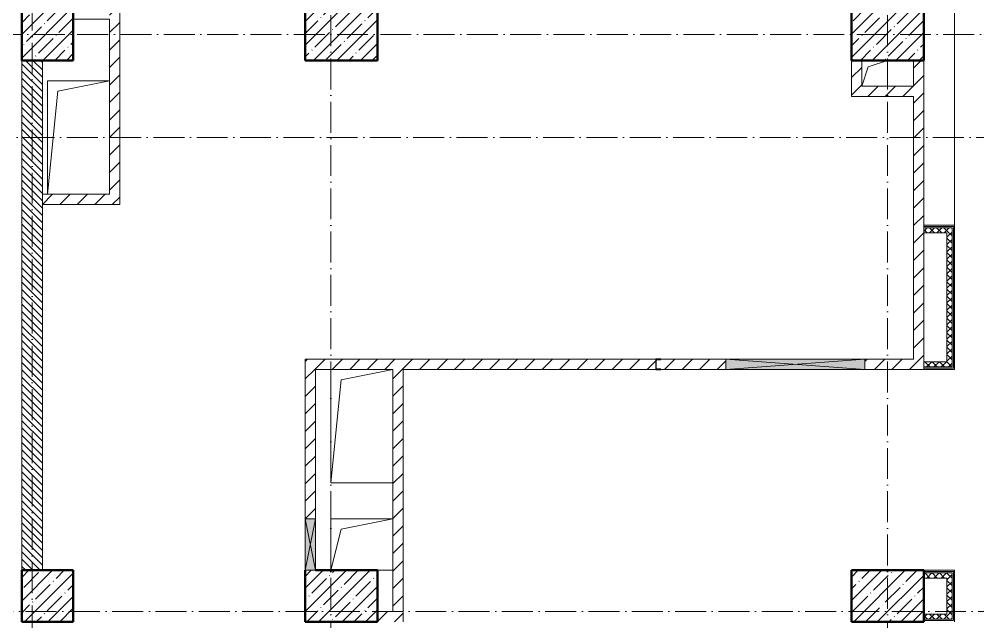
# Model space of a CAD drawing. Header units: millimetres. Extents: x -136833 to 49383, y -8033 to 344618.
# Drawn here: x -56709 to -47409, y 315678 to 321528 of the extents above; entities that cross this region are included whole.
import ezdxf

# ---------------------------------------------------------------- set-up
doc = ezdxf.new("R2010")
doc.units = ezdxf.units.MM
doc.linetypes.add('50_200_ШТРИХ_1Т_ш5_п1_п1_', pattern=[700, 500, -100, 0, -100])
for name, color, linetype, lineweight in [('A-DETL-GENF-OTLN', 7, 'Continuous', 9), ('A-FLOR-____-OTLN', 7, 'Continuous', 9), ('A-GENM-____-MCUT', 7, 'Continuous', 25), ('A-GENM-____-OTLN', 7, 'Continuous', 9), ('A-GENM-____-OTLN-1', 7, 'Continuous', 25), ('A-GLAZ-____-OTLN', 7, 'Continuous', 9), ('A-WALL-____-MCUT', 7, 'Continuous', 13), ('A-WALL-____-MCUT-1', 7, 'Continuous', 9), ('A-WALL-____-PATT-1', 7, 'Continuous', 9), ('A-WALL-FNSH-MCUT-1', 7, 'Continuous', 9), ('I-WALL-____-OTLN', 7, 'Continuous', 9), ('S-COLS-____-MCUT', 7, 'Continuous', 50), ('S-COLS-____-OTLN', 7, 'Continuous', 9), ('S-GRID-____-OTLN-1', 7, '50_200_ШТРИХ_1Т_ш5_п1_п1_', 9)]:
    doc.layers.add(name, color=color, linetype=linetype, lineweight=lineweight)
doc.layers.add('A-WALL-____-PATT-3', color=9, linetype='Continuous', lineweight=9, true_color=0x808080)
pattern_1 = [(45, (-131434.41, 245796.49), (-84.85281, 84.85281), [])]
pattern_2 = [(45, (-131434.413, 245796.486), (-35.35534, 35.35534), []), (135, (-131434.413, 245796.486), (-35.35534, -35.35534), [])]

# ---------------------------------------------------------------- blocks, each defined once
blk = doc.blocks.new('BSC_Колонна _Прямоугольная - 500х500-V93-АР1_План отверстий 2 этажа в осях 1-64_Ю-ЯЯ')
at = {"layer": 'S-COLS-____-OTLN'}
h = blk.add_hatch(dxfattribs=at)
h.set_pattern_fill('FP_106', color=256, style=0, pattern_type=2)
h.set_pattern_definition([(45, (-75000, -75581.04), (-114.04925, 114.04925), []), (45, (-74885.95, -75581.04), (-114.04925, 114.04925), [201.613, -40.323, 3.353, -36.97])])
h.paths.add_polyline_path([(-250, -250), (250, -250), (250, 250), (-250, 250)], flags=0)
at = {"layer": 'S-COLS-____-MCUT'}
for p, q in [((250, 250), (-250, 250)), ((-250, 250), (-250, -250)), ((250, -250), (250, 250)), ((-250, -250), (250, -250))]:
    blk.add_line(p, q, dxfattribs=at)
blk = doc.blocks.new('BSC_Колонна _Прямоугольная - 500х500-V94-АР1_План отверстий 2 этажа в осях 1-64_Ю-ЯЯ')
at = {"layer": 'S-COLS-____-OTLN'}
h = blk.add_hatch(dxfattribs=at)
h.set_pattern_fill('FP_107', color=256, style=0, pattern_type=2)
h.set_pattern_definition([(45, (-75000, -70131.04), (-114.04925, 114.04925), []), (45, (-74885.95, -70131.04), (-114.04925, 114.04925), [201.613, -40.323, 3.353, -36.97])])
h.paths.add_polyline_path([(-250, -250), (250, -250), (250, 250), (-250, 250), (-250, 8.8)], flags=0)
at = {"layer": 'S-COLS-____-MCUT'}
for p, q in [((250, 250), (-250, 250)), ((-250, 250), (-250, -250)), ((250, -250), (250, 250)), ((-250, -250), (250, -250))]:
    blk.add_line(p, q, dxfattribs=at)
blk = doc.blocks.new('BSC_Колонна _Прямоугольная - 500х700-V132-АР1_План отверстий 2 этажа в осях 1-64_Ю-ЯЯ')
at = {"layer": 'S-COLS-____-OTLN'}
h = blk.add_hatch(dxfattribs=at)
h.set_pattern_fill('FP_145', color=256, style=0, pattern_type=2)
h.set_pattern_definition([(315, (-70131.04, 77850), (114.04925, 114.04925), []), (315, (-70131.04, 77735.95), (114.04925, 114.04925), [201.613, -40.323, 3.353, -36.97])])
h.paths.add_polyline_path([(-250, 350), (-250, -350), (250, -350), (250, 350), (8.8, 350)], flags=0)
at = {"layer": 'S-COLS-____-MCUT'}
for p, q in [((250, 350), (-250, 350)), ((-250, 350), (-250, -350)), ((250, -350), (250, 250)), ((-250, -350), (250, -350))]:
    blk.add_line(p, q, dxfattribs=at)
blk = doc.blocks.new('BSC_Колонна _Прямоугольная - 500х700-V133-АР1_План отверстий 2 этажа в осях 1-64_Ю-ЯЯ')
at = {"layer": 'S-COLS-____-OTLN'}
h = blk.add_hatch(dxfattribs=at)
h.set_pattern_fill('FP_146', color=256, style=0, pattern_type=2)
h.set_pattern_definition([(315, (-70131.04, 83150), (114.04925, 114.04925), []), (315, (-70131.04, 83035.95), (114.04925, 114.04925), [201.613, -40.323, 3.353, -36.97])])
h.paths.add_polyline_path([(-250, 350), (-250, -350), (250, -350), (250, 350), (8.8, 350)], flags=0)
at = {"layer": 'S-COLS-____-MCUT'}
for p, q in [((250, 350), (-250, 350)), ((-250, 350), (-250, -350)), ((250, -350), (250, 350)), ((-250, -350), (250, -350))]:
    blk.add_line(p, q, dxfattribs=at)
blk = doc.blocks.new('BSC_Колонна _Прямоугольная - 500х700-V135-АР1_План отверстий 2 этажа в осях 1-64_Ю-ЯЯ')
at = {"layer": 'S-COLS-____-OTLN'}
h = blk.add_hatch(dxfattribs=at)
h.set_pattern_fill('FP_148', color=256, style=0, pattern_type=2)
h.set_pattern_definition([(315, (-75581.04, 77850), (114.04925, 114.04925), []), (315, (-75581.04, 77735.95), (114.04925, 114.04925), [201.613, -40.323, 3.353, -36.97])])
h.paths.add_polyline_path([(-250, 350), (-250, -350), (250, -350), (250, 350)], flags=0)
at = {"layer": 'S-COLS-____-MCUT'}
for p, q in [((250, 350), (-250, 350)), ((-250, 350), (-250, -350)), ((250, -350), (250, 350)), ((-250, -350), (250, -350))]:
    blk.add_line(p, q, dxfattribs=at)
blk = doc.blocks.new('BSC_Колонна _Прямоугольная - 500х700-V136-АР1_План отверстий 2 этажа в осях 1-64_Ю-ЯЯ')
at = {"layer": 'S-COLS-____-OTLN'}
h = blk.add_hatch(dxfattribs=at)
h.set_pattern_fill('FP_149', color=256, style=0, pattern_type=2)
h.set_pattern_definition([(315, (-75581.04, 83150), (114.04925, 114.04925), []), (315, (-75581.04, 83035.95), (114.04925, 114.04925), [201.613, -40.323, 3.353, -36.97])])
h.paths.add_polyline_path([(-250, 350), (-250, -350), (250, -350), (250, 350)], flags=0)
at = {"layer": 'S-COLS-____-MCUT'}
for p, q in [((250, 350), (-250, 350)), ((-250, 350), (-250, -350)), ((250, -350), (250, 350)), ((-250, -350), (250, -350))]:
    blk.add_line(p, q, dxfattribs=at)
blk = doc.blocks.new('154_Фахверк_СКБ_Швеллер - Тип_100_3960-28318856-АР1_План отверстий 2 этажа в осях 1-64_Ю-ЯЯ')
at = {"layer": 'A-GENM-____-MCUT'}
for p, q in [((175, 50), (125, 50)), ((125, 50), (125, -50)), ((128, 47), (175, 47)), ((128, -47), (128, 47)), ((175, 47), (175, 50)), ((125, -50), (175, -50)), ((175, -47), (128, -47)), ((175, -50), (175, -47))]:
    blk.add_line(p, q, dxfattribs=at)
blk = doc.blocks.new('AR_Отверстие прямоугольное _в плите_ - AR_Отверстие прямоугольное _в плите_-30552653-АР1_План отверстий 2 этажа в осях 1-64_Ю-ЯЯ')
at = {"layer": 'A-GENM-____-OTLN'}
for p, q in [((300, 250), (-300, 250)), ((-300, 250), (-300, -250)), ((-200, 150), (300, 250)), ((-300, -250), (-200, 150)), ((150, -250), (300, -250))]:
    blk.add_line(p, q, dxfattribs=at)
blk = doc.blocks.new('AR_Отверстие прямоугольное _в плите_ - AR_Отверстие прямоугольное _в плите_-V181-АР1_План отверстий 2 этажа в осях 1-64_Ю-ЯЯ')
at = {"layer": 'A-GENM-____-OTLN'}
for p, q in [((-300, 550), (-300, -550)), ((-200, 450), (300, 550)), ((-300, -550), (-200, 450)), ((-300, -550), (300, -550))]:
    blk.add_line(p, q, dxfattribs=at)
blk = doc.blocks.new('AR_Отверстие прямоугольное _в плите_ - AR_Отверстие прямоугольное _в плите_-V182-АР1_План отверстий 2 этажа в осях 1-64_Ю-ЯЯ')
at = {"layer": 'A-GENM-____-OTLN'}
for p, q in [((-62.5, 62.5), (125, 125)), ((125, -125), (125, 125)), ((-125, -125), (-62.5, 62.5))]:
    blk.add_line(p, q, dxfattribs=at)
blk = doc.blocks.new('AR_Отверстие прямоугольное _в плите_ - AR_Отверстие прямоугольное _в плите_-V198-АР1_План отверстий 2 этажа в осях 1-64_Ю-ЯЯ')
at = {"layer": 'A-GENM-____-OTLN'}
for p, q in [((300, 550), (-300, 550)), ((-300, 550), (-300, -550)), ((-200, 450), (300, 550)), ((-300, -550), (-200, 450))]:
    blk.add_line(p, q, dxfattribs=at)
blk = doc.blocks.new('AR_Отверстие прямоугольное _в стене__БезПР - AR_Отверстие прямоугольное _в стене__БезПР-36789012-АР1_План отверстий 2 этажа в осях 1-64_Ю-ЯЯ')
at = {"layer": 'A-GLAZ-____-OTLN'}
blk.add_hatch(color=256, dxfattribs=at).paths.add_polyline_path([(675, 50), (-675, 50), (-675, -50), (675, -50)], flags=0)
at = {"layer": 'A-DETL-GENF-OTLN'}
for p, q in [((-675, -50), (-675, 50)), ((-675, 50), (675, 50)), ((675, 50), (-675, -50)), ((-675, 50), (675, -50)), ((675, 50), (-675, 50)), ((-675, 50), (-675, -50)), ((675, 50), (675, -50)), ((675, -50), (675, 50)), ((675, -50), (-675, -50)), ((-675, -50), (675, -50))]:
    blk.add_line(p, q, dxfattribs=at)
at = {"layer": 'A-GLAZ-____-OTLN'}
blk.add_line((675, 50), (-675, 50), dxfattribs=at)
blk = doc.blocks.new('AR_Отверстие прямоугольное _в стене__БезПР - AR_Отверстие прямоугольное _в стене__БезПР-36427725-АР1_План отверстий 2 этажа в осях 1-64_Ю-ЯЯ')
at = {"layer": 'A-GLAZ-____-OTLN'}
blk.add_hatch(color=256, dxfattribs=at).paths.add_polyline_path([(-250, 50), (-250, -50), (250, -50), (250, 50)], flags=0)
at = {"layer": 'A-DETL-GENF-OTLN'}
for p, q in [((-250, -50), (-250, 50)), ((-250, 50), (250, 50)), ((250, 50), (-250, -50)), ((-250, 50), (250, -50)), ((250, 50), (-250, 50)), ((-250, 50), (-250, -50)), ((250, 50), (250, -50)), ((250, -50), (250, 50)), ((250, -50), (-250, -50)), ((-250, -50), (250, -50))]:
    blk.add_line(p, q, dxfattribs=at)
at = {"layer": 'A-GLAZ-____-OTLN'}
blk.add_line((250, 50), (-250, 50), dxfattribs=at)
blk = doc.blocks.new('3эт')
at = {"layer": 'S-GRID-____-OTLN-1', "color": 251, "ltscale": 0.6, "true_color": 0x636466}
for p, q in [((361520.7, 4029.4), (361520.7, -46882.4)), ((366920.7, 4029.4), (366920.7, -46882.4)), ((358620.7, 3761.2), (358620.7, -46882.4)), ((333012.7, -11282.4), (387845.1, -11282.4)), ((318208.2, -12282.4), (387845.1, -12282.4)), ((387845.1, -16882.4), (333012.7, -16882.4))]:
    blk.add_line(p, q, dxfattribs=at)

msp = doc.modelspace()

# ---------------------------------------------------------------- hatches: boundary and pattern name
at = {"layer": 'A-WALL-____-PATT-1'}
h = msp.add_hatch(dxfattribs=at)
h.set_pattern_fill('FP_4', color=256, style=0, pattern_type=2)
h.set_pattern_definition(pattern_1)
h.paths.add_polyline_path([(-55834.4, 319727.5), (-55734.4, 319727.5), (-55734.4, 321627.5), (-55834.4, 321627.5), (-55834.4, 319827.5)], flags=0)
h = msp.add_hatch(dxfattribs=at)
h.set_pattern_fill('FP_6', color=256, style=0, pattern_type=2)
h.set_pattern_definition([(135, (-131434.413, 245796.486), (-35.35534, -35.35534), [])])
h.paths.add_polyline_path([(-56484.4, 316177.5), (-56484.4, 321127.5), (-56684.4, 321127.5), (-56684.4, 316177.5)], flags=0)
h = msp.add_hatch(dxfattribs=at)
h.set_pattern_fill('FP_4', color=256, style=0, pattern_type=2)
h.set_pattern_definition(pattern_1)
h.paths.add_polyline_path([(-48534.4, 320877.5), (-48534.4, 321127.5), (-48634.4, 321127.5), (-48634.4, 320877.5)], flags=0)
h = msp.add_hatch(dxfattribs=at)
h.set_pattern_fill('FP_4', color=256, style=0, pattern_type=2)
h.set_pattern_definition(pattern_1)
h.paths.add_polyline_path([(-48034.4, 318127.5), (-47934.4, 318127.5), (-47934.4, 321127.5), (-48034.4, 321127.5), (-48034.4, 318227.5)], flags=0)
h = msp.add_hatch(dxfattribs=at)
h.set_pattern_fill('FP_4', color=256, style=0, pattern_type=2)
h.set_pattern_definition(pattern_1)
h.paths.add_polyline_path([(-48034.4, 320777.5), (-48034.4, 320877.5), (-48634.4, 320877.5), (-48634.4, 320777.5), (-48377.1, 320777.5)], flags=0)
h = msp.add_hatch(dxfattribs=at)
h.set_pattern_fill('FP_4', color=256, style=0, pattern_type=2)
h.set_pattern_definition(pattern_1)
h.paths.add_polyline_path([(-55834.4, 319727.5), (-55834.4, 319827.5), (-56484.4, 319827.5), (-56484.4, 319727.5)], flags=0)
h = msp.add_hatch(dxfattribs=at)
h.set_pattern_fill('FP_4', color=256, style=0, pattern_type=2)
h.set_pattern_definition(pattern_1)
h.paths.add_polyline_path([(-48034.4, 318127.5), (-48034.4, 318227.5), (-48504.4, 318227.5), (-48504.4, 318127.5), (-48377.1, 318127.5)], flags=0)
h.paths.add_polyline_path([(-53934.4, 318127.5), (-50534.4, 318127.5), (-50534.4, 318227.5), (-53934.4, 318227.5)], flags=0)
h.paths.add_polyline_path([(-49854.4, 318127.5), (-49854.4, 318227.5), (-50484.4, 318227.5), (-50484.4, 318224.5), (-50531.4, 318224.5), (-50531.4, 318130.5), (-50484.4, 318130.5), (-50484.4, 318127.5), (-50144.6, 318127.5)], flags=0)
h = msp.add_hatch(dxfattribs=at)
h.set_pattern_fill('FP_4', color=256, style=0, pattern_type=2)
h.set_pattern_definition(pattern_1)
h.paths.add_polyline_path([(-53934.4, 316677.5), (-53834.4, 316677.5), (-53834.4, 318127.5), (-53934.4, 318127.5)], flags=0)
h = msp.add_hatch(dxfattribs=at)
h.set_pattern_fill('FP_4', color=256, style=0, pattern_type=2)
h.set_pattern_definition(pattern_1)
h.paths.add_polyline_path([(-52984.4, 315677.5), (-52984.4, 318127.5), (-53084.4, 318127.5), (-53084.4, 315677.5)], flags=0)
h = msp.add_hatch(dxfattribs=at)
h.set_pattern_fill('FP_4', color=256, style=0, pattern_type=2)
h.set_pattern_definition(pattern_1)
h.paths.add_polyline_path([(-53084.4, 315677.5), (-53084.4, 315777.5), (-53234.4, 315777.5), (-53234.4, 315677.5)], flags=0)
at = {"layer": 'A-WALL-____-PATT-3'}
h = msp.add_hatch(dxfattribs=at)
h.set_pattern_fill('FP_7', color=256, style=0, pattern_type=2)
h.set_pattern_definition(pattern_2)
h.paths.add_polyline_path([(-47659.4, 318202.5), (-47659.4, 319502.5), (-47709.4, 319502.5), (-47709.4, 318202.5)], flags=0)
h.paths.add_polyline_path([(-47709.4, 322502.5), (-47659.4, 322502.5), (-47659.4, 323852.5), (-47709.4, 323852.5), (-47709.4, 322552.5)], flags=0)
h.paths.add_polyline_path([(-47659.4, 326852.5), (-47659.4, 328202.5), (-47709.4, 328202.5), (-47709.4, 326852.5)], flags=0)
h = msp.add_hatch(dxfattribs=at)
h.set_pattern_fill('FP_7', color=256, style=0, pattern_type=2)
h.set_pattern_definition(pattern_2)
h.paths.add_polyline_path([(-47709.4, 319452.5), (-47709.4, 319502.5), (-47934.4, 319502.5), (-47934.4, 319452.5)], flags=0)
h = msp.add_hatch(dxfattribs=at)
h.set_pattern_fill('FP_7', color=256, style=0, pattern_type=2)
h.set_pattern_definition(pattern_2)
h.paths.add_polyline_path([(-47659.4, 318152.5), (-47659.4, 318202.5), (-47934.4, 318202.5), (-47934.4, 318152.5)], flags=0)
h = msp.add_hatch(dxfattribs=at)
h.set_pattern_fill('FP_7', color=256, style=0, pattern_type=2)
h.set_pattern_definition(pattern_2)
h.paths.add_polyline_path([(-47709.4, 316102.5), (-47709.4, 316152.5), (-47934.4, 316152.5), (-47934.4, 316102.5)], flags=0)
h = msp.add_hatch(dxfattribs=at)
h.set_pattern_fill('FP_7', color=256, style=0, pattern_type=2)
h.set_pattern_definition(pattern_2)
h.paths.add_polyline_path([(-47709.4, 315752.5), (-47659.4, 315752.5), (-47659.4, 316152.5), (-47709.4, 316152.5), (-47709.4, 315936.4)], flags=0)
h = msp.add_hatch(dxfattribs=at)
h.set_pattern_fill('FP_7', color=256, style=0, pattern_type=2)
h.set_pattern_definition(pattern_2)
h.paths.add_polyline_path([(-47659.4, 315702.5), (-47659.4, 315752.5), (-47934.4, 315752.5), (-47934.4, 315702.5)], flags=0)

# ---------------------------------------------------------------- linework, layer by layer
at = {"layer": 'A-FLOR-____-OTLN'}
for p, q in [((-47635.4, 319527.5), (-47635.4, 322477.5)), ((-48284.4, 321127.5), (-48284.4, 320877.5)), ((-56434.4, 320927.5), (-55834.4, 320927.5)), ((-56434.4, 319827.5), (-56434.4, 320927.5)), ((-53684.4, 317027.5), (-53684.4, 318127.5)), ((-53084.4, 317027.5), (-53684.4, 317027.5)), ((-53684.4, 316677.5), (-53084.4, 316677.5)), ((-53684.4, 316177.5), (-53684.4, 316677.5)), ((-53084.4, 316177.5), (-53234.4, 316177.5))]:
    msp.add_line(p, q, dxfattribs=at)
at = {"layer": 'A-WALL-____-MCUT'}
for p, q in [((-56684.4, 321127.5), (-56684.4, 316177.5)), ((-56484.4, 316177.5), (-56484.4, 321127.5)), ((-47934.4, 319502.5), (-47934.4, 319452.5)), ((-47659.4, 319502.5), (-47934.4, 319502.5)), ((-47659.4, 319502.5), (-47659.4, 318152.5)), ((-47934.4, 319452.5), (-47709.4, 319452.5)), ((-47709.4, 319452.5), (-47709.4, 318202.5)), ((-47709.4, 318202.5), (-47934.4, 318202.5)), ((-47934.4, 318202.5), (-47934.4, 318152.5)), ((-47659.4, 318152.5), (-47934.4, 318152.5)), ((-47659.4, 316152.5), (-47934.4, 316152.5)), ((-47659.4, 316152.5), (-47659.4, 315702.5)), ((-47934.4, 316102.5), (-47709.4, 316102.5)), ((-47709.4, 316102.5), (-47709.4, 315752.5)), ((-47709.4, 315752.5), (-47934.4, 315752.5)), ((-47659.4, 315702.5), (-47934.4, 315702.5))]:
    msp.add_line(p, q, dxfattribs=at)
at = {"layer": 'A-WALL-____-MCUT-1'}
for p, q in [((-47646.9, 319515), (-47934.4, 319515)), ((-47646.9, 319515), (-47646.9, 318140)), ((-47646.9, 318140), (-47934.4, 318140)), ((-47646.9, 316165), (-47934.4, 316165)), ((-47646.9, 316165), (-47646.9, 315690)), ((-47646.9, 315690), (-47934.4, 315690))]:
    msp.add_line(p, q, dxfattribs=at)
at = {"layer": 'A-WALL-FNSH-MCUT-1'}
for p, q in [((-55734.4, 319727.5), (-55734.4, 321627.5)), ((-56184.4, 321527.5), (-55834.4, 321527.5)), ((-55834.4, 321527.5), (-55834.4, 319827.5)), ((-48634.4, 321127.5), (-48634.4, 320777.5)), ((-48534.4, 320877.5), (-48534.4, 321127.5)), ((-48034.4, 321127.5), (-48034.4, 320877.5)), ((-47934.4, 318202.5), (-47934.4, 321127.5)), ((-48034.4, 320877.5), (-48534.4, 320877.5)), ((-48634.4, 320777.5), (-48034.4, 320777.5)), ((-48034.4, 320777.5), (-48034.4, 318227.5)), ((-55834.4, 319827.5), (-56484.4, 319827.5)), ((-56484.4, 319727.5), (-55734.4, 319727.5)), ((-47634.4, 319527.5), (-47934.4, 319527.5)), ((-47634.4, 318127.5), (-47634.4, 319527.5)), ((-50534.4, 318227.5), (-53934.4, 318227.5)), ((-53934.4, 318227.5), (-53934.4, 316677.5)), ((-49854.4, 318227.5), (-50484.4, 318227.5)), ((-48034.4, 318227.5), (-48504.4, 318227.5)), ((-53834.4, 318127.5), (-53084.4, 318127.5)), ((-53834.4, 316677.5), (-53834.4, 318127.5)), ((-53084.4, 318127.5), (-53084.4, 315777.5)), ((-52984.4, 315677.5), (-52984.4, 318127.5)), ((-52984.4, 318127.5), (-50534.4, 318127.5)), ((-50484.4, 318127.5), (-49854.4, 318127.5)), ((-48504.4, 318127.5), (-47634.4, 318127.5)), ((-47934.4, 318152.5), (-47934.4, 318127.5)), ((-47634.4, 316177.5), (-47934.4, 316177.5)), ((-47634.4, 315677.5), (-47634.4, 316177.5)), ((-53084.4, 315777.5), (-53234.4, 315777.5))]:
    msp.add_line(p, q, dxfattribs=at)
at = {"layer": 'I-WALL-____-OTLN'}
msp.add_line((-47634.4, 322477.5), (-47634.4, 319527.5), dxfattribs=at)

# ---------------------------------------------------------------- block references
msp.add_blockref('3эт', (-415205.1, 332659.9))
at = {"layer": 'A-GENM-____-OTLN'}
for name, p in [('AR_Отверстие прямоугольное _в плите_ - AR_Отверстие прямоугольное _в плите_-V182-АР1_План отверстий 2 этажа в осях 1-64_Ю-ЯЯ', (-48409.4, 321002.5)), ('AR_Отверстие прямоугольное _в плите_ - AR_Отверстие прямоугольное _в плите_-V198-АР1_План отверстий 2 этажа в осях 1-64_Ю-ЯЯ', (-56134.4, 320377.5)), ('AR_Отверстие прямоугольное _в плите_ - AR_Отверстие прямоугольное _в плите_-V181-АР1_План отверстий 2 этажа в осях 1-64_Ю-ЯЯ', (-53384.4, 317577.5)), ('AR_Отверстие прямоугольное _в плите_ - AR_Отверстие прямоугольное _в плите_-30552653-АР1_План отверстий 2 этажа в осях 1-64_Ю-ЯЯ', (-53384.4, 316427.5))]:
    msp.add_blockref(name, p, dxfattribs=at)
at = {"layer": 'A-GENM-____-OTLN-1'}
msp.add_blockref('154_Фахверк_СКБ_Швеллер - Тип_100_3960-28318856-АР1_План отверстий 2 этажа в осях 1-64_Ю-ЯЯ', (-50659.4, 318177.5), dxfattribs=at)
at = {"layer": 'A-GLAZ-____-OTLN'}
for name, p, rotation in [('AR_Отверстие прямоугольное _в стене__БезПР - AR_Отверстие прямоугольное _в стене__БезПР-36789012-АР1_План отверстий 2 этажа в осях 1-64_Ю-ЯЯ', (-49179.4, 318177.5), 180), ('AR_Отверстие прямоугольное _в стене__БезПР - AR_Отверстие прямоугольное _в стене__БезПР-36427725-АР1_План отверстий 2 этажа в осях 1-64_Ю-ЯЯ', (-53884.4, 316427.5), 90.00000000000058)]:
    msp.add_blockref(name, p, dxfattribs=dict(at, rotation=rotation))
at = {"layer": 'S-COLS-____-OTLN'}
for name, p in [('BSC_Колонна _Прямоугольная - 500х500-V93-АР1_План отверстий 2 этажа в осях 1-64_Ю-ЯЯ', (-56434.4, 321377.5)), ('BSC_Колонна _Прямоугольная - 500х500-V94-АР1_План отверстий 2 этажа в осях 1-64_Ю-ЯЯ', (-56434.4, 315927.5))]:
    msp.add_blockref(name, p, dxfattribs=at)
at = {"layer": 'S-COLS-____-OTLN', "rotation": 89.9999999999999}
for name, p in [('BSC_Колонна _Прямоугольная - 500х700-V135-АР1_План отверстий 2 этажа в осях 1-64_Ю-ЯЯ', (-53584.4, 321377.5)), ('BSC_Колонна _Прямоугольная - 500х700-V136-АР1_План отверстий 2 этажа в осях 1-64_Ю-ЯЯ', (-48284.4, 321377.5)), ('BSC_Колонна _Прямоугольная - 500х700-V132-АР1_План отверстий 2 этажа в осях 1-64_Ю-ЯЯ', (-53584.4, 315927.5)), ('BSC_Колонна _Прямоугольная - 500х700-V133-АР1_План отверстий 2 этажа в осях 1-64_Ю-ЯЯ', (-48284.4, 315927.5))]:
    msp.add_blockref(name, p, dxfattribs=at)

doc.saveas('drawing.dxf')
